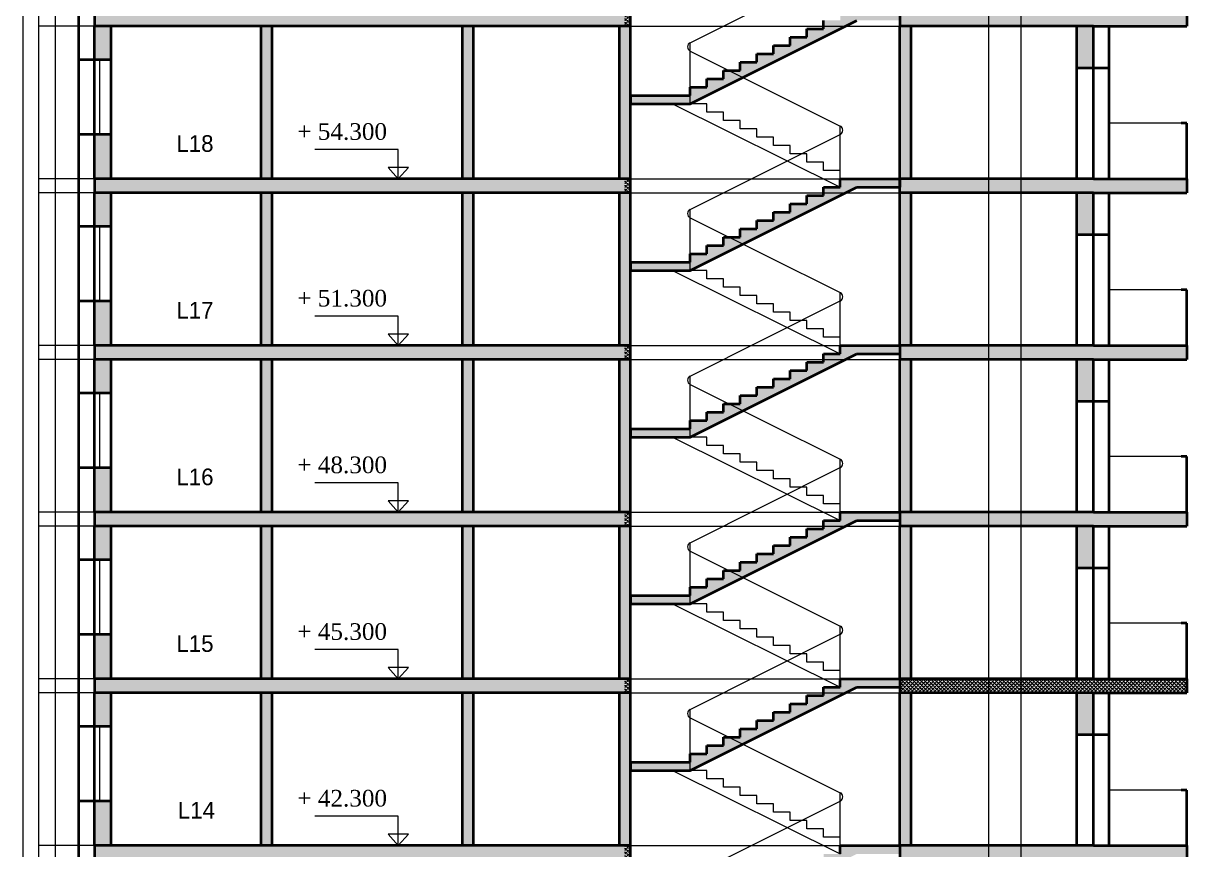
# Model space of a CAD drawing. Header units: millimetres. Extents: x 145836 to 266027, y 108786 to 206069.
# Drawn here: x 176096 to 186566, y 187362 to 194799 of the extents above; entities that cross this region are included whole.
import ezdxf

# ---------------------------------------------------------------- set-up
doc = ezdxf.new("R2010")
doc.units = ezdxf.units.MM
doc.layers.get('0').update_dxf_attribs({"color": 250})
doc.styles.get("Standard").update_dxf_attribs({"font": 'arial.ttf'})
pattern_1 = [(45, (-176411.04, 345645.308), (-16.8379802, 16.8379802), []), (45, (-176394.202, 345645.308), (-16.8379802, 16.8379802), [0, -23.8125])]
pattern_2 = [(45, (-176411.04, 351645.308), (-16.8379802, 16.8379802), []), (45, (-176394.202, 351645.308), (-16.8379802, 16.8379802), [0, -23.8125])]
pattern_3 = [(45, (-176411.04, 353145.308), (-16.8379802, 16.8379802), []), (45, (-176394.202, 353145.308), (-16.8379802, 16.8379802), [0, -23.8125])]
pattern_4 = [(45, (-176411.04, 354645.308), (-16.8379802, 16.8379802), []), (45, (-176394.202, 354645.308), (-16.8379802, 16.8379802), [0, -23.8125])]
pattern_5 = [(45, (-176411.04, 356145.308), (-16.8379802, 16.8379802), []), (45, (-176394.202, 356145.308), (-16.8379802, 16.8379802), [0, -23.8125])]
pattern_6 = [(45, (-176411.04, 357645.308), (-16.8379802, 16.8379802), []), (45, (-176394.202, 357645.308), (-16.8379802, 16.8379802), [0, -23.8125])]
pattern_7 = [(45, (-176411.04, 359145.308), (-16.8379802, 16.8379802), []), (45, (-176394.202, 359145.308), (-16.8379802, 16.8379802), [0, -23.8125])]

msp = doc.modelspace()

# ---------------------------------------------------------------- hatches: boundary and pattern name
at = {"lineweight": 20}
h = msp.add_hatch(dxfattribs=at)
h.set_pattern_fill('SACNCR', color=256, scale=10, style=0)
h.set_pattern_definition(pattern_7)
h.paths.add_polyline_path([(178286, 194899), (176736, 194899), (176736, 194774), (178286, 194774)])
h.paths.add_polyline_path([(180099, 194899), (178286, 194899), (178286, 194774), (180099, 194774)])
h.paths.add_polyline_path([(181511, 194899), (180099, 194899), (180099, 194774), (181511, 194774)])
h = msp.add_hatch(dxfattribs=at)
h.set_pattern_fill('SACNCR', color=256, scale=10, style=0)
h.set_pattern_definition(pattern_7)
h.paths.add_polyline_path([(181561, 194899), (181511, 194899), (181511, 194774), (181561, 194774)])
h = msp.add_hatch(dxfattribs=at)
h.set_pattern_fill('SACNCR', color=256, scale=10, style=0)
h.set_pattern_definition(pattern_1)
h.paths.add_polyline_path([(183599, 194824), (183986, 194824), (183986, 194899), (183449, 194899), (183449, 194824), (183299, 194824), (183299, 194774), (183499, 194774)])
h.paths.add_polyline_path([(183499, 194774), (183299, 194774), (183299, 194749), (183149, 194749), (183149, 194674), (182999, 194674), (182999, 194599), (182849, 194599), (182849, 194524), (182699, 194524), (182699, 194449), (182549, 194449), (182549, 194374), (182449, 194374), (182574, 194311)])
h.paths.add_polyline_path([(182249, 194224), (182099, 194224), (182099, 194149), (182099, 194074), (182574, 194311), (182449, 194374), (182399, 194374), (182399, 194299), (182249, 194299)])
h.paths.add_polyline_path([(181561, 194149), (181561, 194074), (182099, 194074), (182099, 194149), (181949, 194149)])
h = msp.add_hatch(dxfattribs=at)
h.set_pattern_fill('SACNCR', color=256, scale=10, style=0)
h.set_pattern_definition(pattern_1)
h.paths.add_polyline_path([(184036, 194899), (184036, 194774), (184786, 194774), (184786, 194899)])
h.paths.add_polyline_path([(184036, 194899), (183986, 194899), (183986, 194774), (184036, 194774)])
h.paths.add_polyline_path([(184786, 194899), (184786, 194774), (184936, 194774), (184936, 194899)])
h.paths.add_polyline_path([(184936, 194899), (184936, 194774), (185076, 194774), (185076, 194899)])
h.paths.add_polyline_path([(185076, 194899), (185076, 194774), (185726, 194774), (185726, 194899)])
h.paths.add_polyline_path([(185726, 194899), (185726, 194774), (186566, 194774), (186566, 194899)])
h = msp.add_hatch(color=256, dxfattribs=at)
h.paths.add_polyline_path([(176736, 194474), (176786, 194474), (176886, 194474), (176886, 194774), (176736, 194774)])
h.paths.add_polyline_path([(176886, 193799), (176736, 193799), (176736, 193399), (176886, 193399)])
h.paths.add_polyline_path([(178286, 194774), (178236, 194774), (178236, 193399), (178286, 193399)])
h.paths.add_polyline_path([(178286, 193399), (178336, 193399), (178336, 194774), (178286, 194774)])
h.paths.add_polyline_path([(180049, 193399), (180099, 193399), (180099, 194774), (180049, 194774)])
h.paths.add_polyline_path([(180099, 193399), (180149, 193399), (180149, 194774), (180099, 194774)])
h.paths.add_polyline_path([(181511, 194774), (181461, 194774), (181461, 193399), (181511, 193399)])
h.paths.add_polyline_path([(181511, 193399), (181561, 193399), (181561, 194774), (181511, 194774)])
h = msp.add_hatch(color=256, dxfattribs=at)
h.paths.add_polyline_path([(184036, 193399), (184086, 193399), (184086, 194774), (184036, 194774)])
h.paths.add_polyline_path([(184036, 194774), (183986, 194774), (183986, 193399), (184036, 193399)])
for points in [[(185726, 194774), (185576, 194774), (185576, 194399), (185726, 194399)], [(185726, 193274), (185576, 193274), (185576, 192899), (185726, 192899)], [(185576, 191399), (185726, 191399), (185726, 191774), (185576, 191774)], [(185726, 190274), (185576, 190274), (185576, 189899), (185726, 189899)], [(185576, 188399), (185726, 188399), (185726, 188774), (185576, 188774)]]:
    msp.add_hatch(color=256, dxfattribs=at).paths.add_polyline_path(points)
h = msp.add_hatch(dxfattribs=at)
h.set_pattern_fill('SACNCR', color=256, scale=10, style=0)
h.set_pattern_definition(pattern_6)
h.paths.add_polyline_path([(178286, 193399), (176736, 193399), (176736, 193274), (178286, 193274)])
h.paths.add_polyline_path([(180099, 193399), (178286, 193399), (178286, 193274), (180099, 193274)])
h.paths.add_polyline_path([(181511, 193399), (180099, 193399), (180099, 193274), (181511, 193274)])
h = msp.add_hatch(dxfattribs=at)
h.set_pattern_fill('SACNCR', color=256, scale=10, style=0)
h.set_pattern_definition(pattern_6)
h.paths.add_polyline_path([(181561, 193399), (181511, 193399), (181511, 193274), (181561, 193274)])
h = msp.add_hatch(dxfattribs=at)
h.set_pattern_fill('SACNCR', color=256, scale=10, style=0)
h.set_pattern_definition(pattern_1)
h.paths.add_polyline_path([(183599, 193324), (183986, 193324), (183986, 193399), (183449, 193399), (183449, 193398), (183449, 193324), (183299, 193324), (183299, 193274), (183499, 193274)])
h.paths.add_polyline_path([(183499, 193274), (183299, 193274), (183299, 193249), (183149, 193249), (183149, 193174), (182999, 193174), (182999, 193099), (182849, 193099), (182849, 193024), (182699, 193024), (182699, 192949), (182549, 192949), (182549, 192874), (182449, 192874), (182574, 192812)])
h.paths.add_polyline_path([(182249, 192799), (182249, 192724), (182099, 192724), (182099, 192649), (182099, 192574), (182574, 192812), (182449, 192874), (182399, 192874), (182399, 192799)])
h.paths.add_polyline_path([(181949, 192649), (181561, 192649), (181561, 192574), (182099, 192574), (182099, 192649)])
h = msp.add_hatch(dxfattribs=at)
h.set_pattern_fill('SACNCR', color=256, scale=10, style=0)
h.set_pattern_definition(pattern_1)
h.paths.add_polyline_path([(184036, 193399), (184036, 193274), (184786, 193274), (184786, 193399)])
h.paths.add_polyline_path([(184036, 193399), (183986, 193399), (183986, 193324), (183986, 193274), (184036, 193274)])
h.paths.add_polyline_path([(184936, 193274), (184936, 193399), (184786, 193399), (184786, 193274)])
h.paths.add_polyline_path([(184936, 193274), (185076, 193274), (185076, 193399), (184936, 193399)])
h.paths.add_polyline_path([(185076, 193399), (185076, 193274), (185726, 193274), (185726, 193399)])
h.paths.add_polyline_path([(185726, 193399), (185726, 193274), (186566, 193274), (186566, 193399)])
h = msp.add_hatch(color=256, dxfattribs=at)
h.paths.add_polyline_path([(176886, 193274), (176736, 193274), (176736, 192974), (176786, 192974), (176886, 192974)])
h.paths.add_polyline_path([(176886, 192299), (176736, 192299), (176736, 191899), (176886, 191899)])
h.paths.add_polyline_path([(176736, 191474), (176786, 191474), (176886, 191474), (176886, 191774), (176736, 191774)])
h.paths.add_polyline_path([(176886, 190799), (176736, 190799), (176736, 190399), (176886, 190399)])
h.paths.add_polyline_path([(178286, 191774), (178236, 191774), (178236, 190399), (178286, 190399)])
h.paths.add_polyline_path([(178286, 190399), (178336, 190399), (178336, 191774), (178286, 191774)])
h.paths.add_polyline_path([(178286, 193274), (178236, 193274), (178236, 191899), (178286, 191899)])
h.paths.add_polyline_path([(178286, 191899), (178336, 191899), (178336, 193274), (178286, 193274)])
h.paths.add_polyline_path([(180049, 191899), (180099, 191899), (180099, 193274), (180049, 193274)])
h.paths.add_polyline_path([(180099, 191899), (180149, 191899), (180149, 193274), (180099, 193274)])
h.paths.add_polyline_path([(180149, 191774), (180099, 191774), (180099, 190399), (180149, 190399)])
h.paths.add_polyline_path([(180049, 190399), (180099, 190399), (180099, 191774), (180049, 191774)])
h.paths.add_polyline_path([(181511, 190399), (181561, 190399), (181561, 191774), (181511, 191774)])
h.paths.add_polyline_path([(181511, 191899), (181561, 191899), (181561, 193274), (181511, 193274)])
h.paths.add_polyline_path([(181461, 191899), (181511, 191899), (181511, 193274), (181461, 193274)])
h.paths.add_polyline_path([(181461, 190399), (181511, 190399), (181511, 191774), (181461, 191774)])
h = msp.add_hatch(color=256, dxfattribs=at)
h.paths.add_polyline_path([(184036, 191899), (184086, 191899), (184086, 193274), (184036, 193274)])
h.paths.add_polyline_path([(183986, 191899), (184036, 191899), (184036, 193274), (183986, 193274)])
h = msp.add_hatch(dxfattribs=at)
h.set_pattern_fill('SACNCR', color=256, scale=10, style=0)
h.set_pattern_definition(pattern_5)
h.paths.add_polyline_path([(178286, 191899), (176736, 191899), (176736, 191774), (178286, 191774)])
h.paths.add_polyline_path([(180099, 191899), (178286, 191899), (178286, 191774), (180099, 191774)])
h.paths.add_polyline_path([(181511, 191899), (180099, 191899), (180099, 191774), (181511, 191774)])
h = msp.add_hatch(dxfattribs=at)
h.set_pattern_fill('SACNCR', color=256, scale=10, style=0)
h.set_pattern_definition(pattern_5)
h.paths.add_polyline_path([(181561, 191899), (181511, 191899), (181511, 191774), (181561, 191774)])
h = msp.add_hatch(dxfattribs=at)
h.set_pattern_fill('SACNCR', color=256, scale=10, style=0)
h.set_pattern_definition(pattern_1)
h.paths.add_polyline_path([(183449, 191899), (183449, 191824), (183299, 191824), (183299, 191774), (183499, 191774), (183599, 191824), (183986, 191824), (183986, 191899)])
h.paths.add_polyline_path([(183499, 191774), (183299, 191774), (183299, 191749), (183149, 191749), (183149, 191674), (182999, 191674), (182999, 191599), (182849, 191599), (182849, 191524), (182699, 191524), (182699, 191449), (182549, 191449), (182549, 191374), (182449, 191374), (182574, 191312)])
h.paths.add_polyline_path([(182574, 191312), (182449, 191374), (182399, 191374), (182399, 191299), (182249, 191299), (182249, 191224), (182099, 191224), (182099, 191149), (182099, 191074)])
h.paths.add_polyline_path([(181949, 191149), (181561, 191149), (181561, 191074), (182099, 191074), (182099, 191149)])
h = msp.add_hatch(dxfattribs=at)
h.set_pattern_fill('SACNCR', color=256, scale=10, style=0)
h.set_pattern_definition(pattern_1)
h.paths.add_polyline_path([(184036, 191899), (183986, 191899), (183986, 191774), (184036, 191774)])
h.paths.add_polyline_path([(184036, 191899), (184036, 191774), (184786, 191774), (184786, 191899)])
h.paths.add_polyline_path([(184786, 191899), (184786, 191774), (184936, 191774), (184936, 191899)])
h.paths.add_polyline_path([(185076, 191774), (185726, 191774), (185726, 191899), (185076, 191899)])
h.paths.add_polyline_path([(185076, 191899), (184936, 191899), (184936, 191774), (185076, 191774)])
h.paths.add_polyline_path([(185726, 191899), (185726, 191774), (186566, 191774), (186566, 191899)])
h = msp.add_hatch(color=256, dxfattribs=at)
h.paths.add_polyline_path([(184036, 190399), (184086, 190399), (184086, 191774), (184036, 191774)])
h.paths.add_polyline_path([(184036, 191774), (183986, 191774), (183986, 190399), (184036, 190399)])
h = msp.add_hatch(dxfattribs=at)
h.set_pattern_fill('SACNCR', color=256, scale=10, style=0)
h.set_pattern_definition(pattern_4)
h.paths.add_polyline_path([(178286, 190399), (176736, 190399), (176736, 190274), (178286, 190274)])
h.paths.add_polyline_path([(180099, 190399), (178286, 190399), (178286, 190274), (180099, 190274)])
h.paths.add_polyline_path([(181511, 190399), (180099, 190399), (180099, 190274), (181511, 190274)])
h = msp.add_hatch(dxfattribs=at)
h.set_pattern_fill('SACNCR', color=256, scale=10, style=0)
h.set_pattern_definition(pattern_4)
h.paths.add_polyline_path([(181561, 190399), (181511, 190399), (181511, 190274), (181561, 190274)])
h = msp.add_hatch(dxfattribs=at)
h.set_pattern_fill('SACNCR', color=256, scale=10, style=0)
h.set_pattern_definition(pattern_1)
h.paths.add_polyline_path([(183599, 190324), (183986, 190324), (183986, 190399), (183449, 190399), (183449, 190324), (183299, 190324), (183299, 190274), (183499, 190274)])
h.paths.add_polyline_path([(183499, 190274), (183299, 190274), (183299, 190249), (183149, 190249), (183149, 190174), (182999, 190174), (182999, 190099), (182849, 190099), (182849, 190024), (182699, 190024), (182699, 189949), (182549, 189949), (182549, 189874), (182449, 189874), (182574, 189812)])
h.paths.add_polyline_path([(182574, 189812), (182449, 189874), (182399, 189874), (182399, 189799), (182249, 189799), (182249, 189724), (182099, 189724), (182099, 189649), (182099, 189574)])
h.paths.add_polyline_path([(181949, 189649), (181561, 189649), (181561, 189574), (182099, 189574), (182099, 189649)])
h = msp.add_hatch(dxfattribs=at)
h.set_pattern_fill('SACNCR', color=256, scale=10, style=0)
h.set_pattern_definition(pattern_1)
h.paths.add_polyline_path([(184786, 190274), (184786, 190399), (184036, 190399), (184036, 190274)])
h.paths.add_polyline_path([(184036, 190399), (183986, 190399), (183986, 190274), (184036, 190274)])
h.paths.add_polyline_path([(184786, 190399), (184786, 190274), (184936, 190274), (184936, 190399)])
h.paths.add_polyline_path([(184936, 190274), (185076, 190274), (185076, 190399), (184936, 190399)])
h.paths.add_polyline_path([(185076, 190399), (185076, 190274), (185726, 190274), (185726, 190399)])
h.paths.add_polyline_path([(185726, 190399), (185726, 190274), (186566, 190274), (186566, 190399)])
h = msp.add_hatch(color=256, dxfattribs=at)
h.paths.add_polyline_path([(176886, 190274), (176736, 190274), (176736, 189974), (176786, 189974), (176886, 189974)])
h.paths.add_polyline_path([(176886, 189299), (176736, 189299), (176736, 188899), (176886, 188899)])
h.paths.add_polyline_path([(178286, 190274), (178236, 190274), (178236, 188899), (178286, 188899)])
h.paths.add_polyline_path([(178286, 188899), (178336, 188899), (178336, 190274), (178286, 190274)])
h.paths.add_polyline_path([(180049, 188899), (180099, 188899), (180099, 190274), (180049, 190274)])
h.paths.add_polyline_path([(180149, 190274), (180099, 190274), (180099, 188899), (180149, 188899)])
h.paths.add_polyline_path([(181511, 188899), (181561, 188899), (181561, 190274), (181511, 190274)])
h.paths.add_polyline_path([(181461, 188899), (181511, 188899), (181511, 190274), (181461, 190274)])
h = msp.add_hatch(color=256, dxfattribs=at)
h.paths.add_polyline_path([(184086, 190274), (184036, 190274), (184036, 188899), (184086, 188899)])
h.paths.add_polyline_path([(183986, 188899), (184036, 188899), (184036, 190274), (183986, 190274)])
h = msp.add_hatch(dxfattribs=at)
h.set_pattern_fill('SACNCR', color=256, scale=10, style=0)
h.set_pattern_definition(pattern_3)
h.paths.add_polyline_path([(178286, 188899), (176736, 188899), (176736, 188774), (178286, 188774)])
h.paths.add_polyline_path([(180099, 188899), (178286, 188899), (178286, 188774), (180099, 188774)])
h.paths.add_polyline_path([(181511, 188899), (180099, 188899), (180099, 188774), (181511, 188774)])
h = msp.add_hatch(dxfattribs=at)
h.set_pattern_fill('SACNCR', color=256, scale=10, style=0)
h.set_pattern_definition(pattern_3)
h.paths.add_polyline_path([(181561, 188899), (181511, 188899), (181511, 188774), (181561, 188774)])
h = msp.add_hatch(dxfattribs=at)
h.set_pattern_fill('SACNCR', color=256, scale=10, style=0)
h.set_pattern_definition(pattern_1)
h.paths.add_polyline_path([(183449, 188899), (183449, 188824), (183299, 188824), (183299, 188774), (183499, 188774), (183599, 188824), (183986, 188824), (183986, 188899)])
h.paths.add_polyline_path([(183149, 188674), (182999, 188674), (182999, 188599), (182849, 188599), (182849, 188524), (182699, 188524), (182699, 188449), (182549, 188449), (182549, 188374), (182449, 188374), (182574, 188312), (183499, 188774), (183299, 188774), (183299, 188749), (183149, 188749)])
h.paths.add_polyline_path([(182574, 188312), (182449, 188374), (182399, 188374), (182399, 188299), (182249, 188299), (182249, 188224), (182099, 188224), (182099, 188149), (182099, 188074)])
h.paths.add_polyline_path([(181561, 188149), (181561, 188074), (182099, 188074), (182099, 188149), (181949, 188149)])
h = msp.add_hatch(dxfattribs=at)
h.set_pattern_fill('SACNCR', color=256, scale=10, style=0)
h.set_pattern_definition(pattern_1)
h.paths.add_polyline_path([(184036, 188899), (183986, 188899), (183986, 188774), (184036, 188774)])
h.paths.add_polyline_path([(184036, 188899), (184036, 188774), (184786, 188774), (184786, 188899)])
h.paths.add_polyline_path([(184786, 188899), (184786, 188774), (184936, 188774), (184936, 188899)])
h.paths.add_polyline_path([(185076, 188899), (184936, 188899), (184936, 188774), (185076, 188774)])
h.paths.add_polyline_path([(185076, 188899), (185076, 188774), (185726, 188774), (185726, 188899)])
h = msp.add_hatch(dxfattribs=at)
h.set_pattern_fill('SACNCR', color=256, scale=10, style=0)
h.set_pattern_definition(pattern_1)
h.paths.add_polyline_path([(186566, 188899), (185726, 188899), (185726, 188774), (186566, 188774)])
h = msp.add_hatch(color=256, dxfattribs=at)
h.paths.add_polyline_path([(176886, 187799), (176736, 187799), (176736, 187399), (176886, 187399)])
h.paths.add_polyline_path([(176886, 188774), (176736, 188774), (176736, 188474), (176786, 188474), (176886, 188474)])
h.paths.add_polyline_path([(178286, 188774), (178236, 188774), (178236, 187399), (178286, 187399)])
h.paths.add_polyline_path([(178286, 187399), (178336, 187399), (178336, 188774), (178286, 188774)])
h.paths.add_polyline_path([(180049, 187399), (180099, 187399), (180099, 188774), (180049, 188774)])
h.paths.add_polyline_path([(180149, 188774), (180099, 188774), (180099, 187399), (180149, 187399)])
h = msp.add_hatch(color=256, dxfattribs=at)
h.paths.add_polyline_path([(181461, 187399), (181511, 187399), (181511, 188774), (181461, 188774)])
h.paths.add_polyline_path([(181511, 187399), (181561, 187399), (181561, 188774), (181511, 188774)])
h = msp.add_hatch(color=256, dxfattribs=at)
h.paths.add_polyline_path([(184036, 187399), (184086, 187399), (184086, 188774), (184036, 188774)])
h.paths.add_polyline_path([(184036, 188774), (183986, 188774), (183986, 187399), (184036, 187399)])
h = msp.add_hatch(dxfattribs=at)
h.set_pattern_fill('SACNCR', color=256, scale=10, style=0)
h.set_pattern_definition(pattern_2)
h.paths.add_polyline_path([(178286, 187399), (176736, 187399), (176736, 187274), (178286, 187274)])
h.paths.add_polyline_path([(180099, 187399), (178286, 187399), (178286, 187274), (180099, 187274)])
h.paths.add_polyline_path([(181511, 187399), (180099, 187399), (180099, 187274), (181511, 187274)])
h = msp.add_hatch(dxfattribs=at)
h.set_pattern_fill('SACNCR', color=256, scale=10, style=0)
h.set_pattern_definition(pattern_2)
h.paths.add_polyline_path([(181561, 187399), (181511, 187399), (181511, 187274), (181561, 187274)])
h = msp.add_hatch(dxfattribs=at)
h.set_pattern_fill('SACNCR', color=256, scale=10, style=0)
h.set_pattern_definition(pattern_1)
h.paths.add_polyline_path([(183449, 187399), (183449, 187324), (183299, 187324), (183299, 187274), (183499, 187274), (183599, 187324), (183986, 187324), (183986, 187399)])
h.paths.add_polyline_path([(183299, 187274), (183299, 187249), (183149, 187249), (183149, 187174), (182999, 187174), (182999, 187099), (182849, 187099), (182849, 187024), (182699, 187024), (182699, 186949), (182549, 186949), (182549, 186874), (182449, 186874), (182574, 186812), (183499, 187274)])
h.paths.add_polyline_path([(182574, 186812), (182449, 186874), (182399, 186874), (182399, 186799), (182249, 186799), (182249, 186724), (182099, 186724), (182099, 186649), (182099, 186574)])
h.paths.add_polyline_path([(182099, 186574), (182099, 186649), (181949, 186649), (181561, 186649), (181561, 186574)])
h = msp.add_hatch(dxfattribs=at)
h.set_pattern_fill('SACNCR', color=256, scale=10, style=0)
h.set_pattern_definition(pattern_1)
h.paths.add_polyline_path([(184036, 187399), (183986, 187399), (183986, 187274), (184036, 187274)])
h.paths.add_polyline_path([(184036, 187399), (184036, 187274), (184786, 187274), (184786, 187399)])
h.paths.add_polyline_path([(184786, 187274), (184936, 187274), (184936, 187399), (184786, 187399)])
h.paths.add_polyline_path([(184936, 187399), (184936, 187274), (185076, 187274), (185076, 187399)])
h.paths.add_polyline_path([(185076, 187399), (185076, 187274), (185726, 187274), (185726, 187399)])
h.paths.add_polyline_path([(186566, 187274), (186566, 187399), (185726, 187399), (185726, 187274)])

# ---------------------------------------------------------------- linework, layer by layer
for p, q in [((176096, 165849), (176096, 201249)), ((176236, 165049), (176236, 201249)), ((176386, 165049), (176386, 201249)), ((184786, 165049), (184786, 201249)), ((185076, 165049), (185076, 201249)), ((182099, 194624), (183449, 195300)), ((176736, 194774), (176236, 194774)), ((181561, 194774), (183986, 194774)), ((182099, 194149), (182099, 194624)), ((182099, 194549), (183449, 193873)), ((176736, 194474), (176786, 194474)), ((182099, 194149), (181949, 194149)), ((182099, 194074), (182099, 194149)), ((181938, 194074), (183449, 193324)), ((182249, 194074), (182099, 194074)), ((182249, 193999), (182249, 194074)), ((182399, 193999), (182249, 193999)), ((182399, 193924), (182399, 193999)), ((182549, 193924), (182399, 193924)), ((182549, 193849), (182549, 193924)), ((182699, 193849), (182549, 193849)), ((182699, 193774), (182699, 193849)), ((183449, 193398), (183449, 193873)), ((186516, 193899), (185866, 193899)), ((176736, 193799), (176786, 193799)), ((182099, 193124), (183449, 193799)), ((182849, 193774), (182699, 193774)), ((182849, 193699), (182849, 193774)), ((182999, 193699), (182849, 193699)), ((182999, 193624), (182999, 193699)), ((183149, 193624), (182999, 193624)), ((183149, 193549), (183149, 193624)), ((183299, 193549), (183149, 193549)), ((183299, 193474), (183299, 193549)), ((176736, 193399), (176236, 193399)), ((181561, 193399), (183986, 193399)), ((183449, 193474), (183299, 193474)), ((183449, 193399), (183449, 193474)), ((176736, 193274), (176236, 193274)), ((181561, 193274), (183986, 193274)), ((182099, 192649), (182099, 193124)), ((176736, 192974), (176786, 192974)), ((182099, 193049), (183449, 192375)), ((182099, 192649), (181949, 192649)), ((182099, 192574), (182099, 192649)), ((181938, 192574), (183449, 191824)), ((182249, 192574), (182099, 192574)), ((182249, 192499), (182249, 192574)), ((182399, 192499), (182249, 192499)), ((182399, 192424), (182399, 192499)), ((182549, 192424), (182399, 192424)), ((182549, 192349), (182549, 192424)), ((182699, 192349), (182549, 192349)), ((182699, 192274), (182699, 192349)), ((183449, 191899), (183449, 192374)), ((186516, 192399), (185866, 192399)), ((176736, 192299), (176786, 192299)), ((182099, 191624), (183449, 192300)), ((182849, 192274), (182699, 192274)), ((182849, 192199), (182849, 192274)), ((182999, 192199), (182849, 192199)), ((182999, 192124), (182999, 192199)), ((183149, 192124), (182999, 192124)), ((183149, 192049), (183149, 192124)), ((183299, 192049), (183149, 192049)), ((183299, 191974), (183299, 192049)), ((183449, 191974), (183299, 191974)), ((183449, 191899), (183449, 191974)), ((176736, 191899), (176236, 191899)), ((181561, 191899), (183986, 191899)), ((176736, 191774), (176236, 191774)), ((181561, 191774), (183986, 191774)), ((182099, 191149), (182099, 191624)), ((182099, 191549), (183449, 190875)), ((176736, 191474), (176786, 191474)), ((182099, 191149), (181949, 191149)), ((182099, 191074), (182099, 191149)), ((181938, 191074), (183449, 190324)), ((182249, 191074), (182099, 191074)), ((182249, 190999), (182249, 191074)), ((182399, 190999), (182249, 190999)), ((182399, 190924), (182399, 190999)), ((182549, 190924), (182399, 190924)), ((182549, 190849), (182549, 190924)), ((183449, 190399), (183449, 190874)), ((186516, 190899), (185866, 190899)), ((176736, 190799), (176786, 190799)), ((182099, 190124), (183449, 190800)), ((182699, 190849), (182549, 190849)), ((182699, 190774), (182699, 190849)), ((182849, 190774), (182699, 190774)), ((182849, 190699), (182849, 190774)), ((182999, 190699), (182849, 190699)), ((182999, 190624), (182999, 190699)), ((183149, 190624), (182999, 190624)), ((183149, 190549), (183149, 190624)), ((183299, 190549), (183149, 190549)), ((183299, 190474), (183299, 190549)), ((183449, 190474), (183299, 190474)), ((183449, 190399), (183449, 190474)), ((176736, 190399), (176236, 190399)), ((181561, 190399), (183986, 190399)), ((176736, 190274), (176236, 190274)), ((181561, 190274), (183986, 190274)), ((182099, 189649), (182099, 190124)), ((182099, 190049), (183449, 189374)), ((176736, 189974), (176786, 189974)), ((182099, 189649), (181949, 189649)), ((182099, 189574), (182099, 189649)), ((181938, 189574), (183449, 188824)), ((182249, 189574), (182099, 189574)), ((182249, 189499), (182249, 189574)), ((182399, 189499), (182249, 189499)), ((182399, 189424), (182399, 189499)), ((182549, 189424), (182399, 189424)), ((182549, 189349), (182549, 189424)), ((176736, 189299), (176786, 189299)), ((182099, 188624), (183449, 189300)), ((182699, 189349), (182549, 189349)), ((182699, 189274), (182699, 189349)), ((183449, 188899), (183449, 189374)), ((186516, 189399), (185866, 189399)), ((182849, 189274), (182699, 189274)), ((182849, 189199), (182849, 189274)), ((182999, 189199), (182849, 189199)), ((182999, 189124), (182999, 189199)), ((183149, 189124), (182999, 189124)), ((183149, 189049), (183149, 189124)), ((183299, 189049), (183149, 189049)), ((183299, 188974), (183299, 189049)), ((176736, 188899), (176236, 188899)), ((181561, 188899), (183986, 188899)), ((183449, 188974), (183299, 188974)), ((183449, 188899), (183449, 188974)), ((176736, 188774), (176236, 188774)), ((181561, 188774), (183986, 188774)), ((182099, 188149), (182099, 188624)), ((176736, 188474), (176786, 188474)), ((182099, 188549), (183449, 187874)), ((182099, 188149), (181949, 188149)), ((182099, 188074), (182099, 188149)), ((181938, 188074), (183449, 187324)), ((182249, 188074), (182099, 188074)), ((182249, 187999), (182249, 188074)), ((182399, 187999), (182249, 187999)), ((182399, 187924), (182399, 187999)), ((182549, 187924), (182399, 187924)), ((182549, 187849), (182549, 187924)), ((182699, 187849), (182549, 187849)), ((182699, 187774), (182699, 187849)), ((183449, 187399), (183449, 187874)), ((186516, 187899), (185866, 187899)), ((176736, 187799), (176786, 187799)), ((182099, 187125), (183449, 187799)), ((182849, 187774), (182699, 187774)), ((182849, 187699), (182849, 187774)), ((182999, 187699), (182849, 187699)), ((182999, 187624), (182999, 187699)), ((183149, 187624), (182999, 187624)), ((183149, 187549), (183149, 187624)), ((183299, 187549), (183149, 187549)), ((183299, 187474), (183299, 187549)), ((183449, 187474), (183299, 187474)), ((183449, 187399), (183449, 187474)), ((176736, 187399), (176236, 187399)), ((181561, 187399), (183986, 187399))]:
    msp.add_line(p, q, dxfattribs=at)
at = {"lineweight": 40}
for p, q in [((176596, 194774), (176596, 196274)), ((181561, 194774), (181561, 196274)), ((176736, 194899), (176736, 194774)), ((183986, 194899), (183986, 194774)), ((186566, 194899), (186566, 194774)), ((176596, 193274), (176596, 194774)), ((181561, 194774), (176736, 194774)), ((176736, 193399), (176736, 194774)), ((176886, 193399), (176886, 194774)), ((178236, 193399), (178236, 194774)), ((178336, 193399), (178336, 194774)), ((180049, 193399), (180049, 194774)), ((180149, 193399), (180149, 194774)), ((181461, 193399), (181461, 194774)), ((181561, 193274), (181561, 194774)), ((182099, 194074), (183599, 194824)), ((183149, 194674), (183149, 194749)), ((183149, 194749), (183299, 194749)), ((183299, 194749), (183299, 194824)), ((183986, 193274), (183986, 194774)), ((185726, 194774), (183986, 194774)), ((184086, 193399), (184086, 194774)), ((185576, 193399), (185576, 194774)), ((185726, 193399), (185726, 194774)), ((185726, 194774), (186566, 194774)), ((185868, 193399), (185868, 194774)), ((182999, 194599), (182999, 194674)), ((182999, 194674), (183149, 194674)), ((182849, 194524), (182849, 194599)), ((182849, 194599), (182999, 194599)), ((176596, 194474), (176886, 194474)), ((182549, 194374), (182549, 194449)), ((182549, 194449), (182699, 194449)), ((182699, 194449), (182699, 194524)), ((182699, 194524), (182849, 194524)), ((182399, 194299), (182399, 194374)), ((182399, 194374), (182549, 194374)), ((185576, 194399), (185866, 194399)), ((182099, 194149), (182099, 194224)), ((182099, 194224), (182249, 194224)), ((182249, 194224), (182249, 194299)), ((182249, 194299), (182399, 194299)), ((181561, 194149), (182099, 194149)), ((181561, 194149), (181561, 194074)), ((181561, 194074), (182099, 194074)), ((186566, 193899), (186516, 193899)), ((186566, 193399), (186566, 193899)), ((176886, 193799), (176596, 193799)), ((181561, 193399), (176736, 193399)), ((176736, 193399), (176736, 193274)), ((183449, 193324), (183449, 193399)), ((183449, 193399), (183986, 193399)), ((185726, 193399), (183986, 193399)), ((183986, 193399), (183986, 193324)), ((185726, 193399), (186566, 193399)), ((186566, 193399), (186566, 193274)), ((182099, 192574), (183599, 193324)), ((183299, 193249), (183299, 193324)), ((183299, 193324), (183449, 193324)), ((183599, 193324), (183986, 193324)), ((176596, 191774), (176596, 193274)), ((181561, 193274), (176736, 193274)), ((176736, 191899), (176736, 193274)), ((176886, 191899), (176886, 193274)), ((178236, 191899), (178236, 193274)), ((178336, 191899), (178336, 193274)), ((180049, 191899), (180049, 193274)), ((180149, 191899), (180149, 193274)), ((181461, 191899), (181461, 193274)), ((181561, 191774), (181561, 193274)), ((182999, 193099), (182999, 193174)), ((182999, 193174), (183149, 193174)), ((183149, 193174), (183149, 193249)), ((183149, 193249), (183299, 193249)), ((183986, 191899), (183986, 193274)), ((185726, 193274), (183986, 193274)), ((184086, 191899), (184086, 193274)), ((185576, 191899), (185576, 193274)), ((185726, 191899), (185726, 193274)), ((185726, 193274), (186566, 193274)), ((185868, 191899), (185868, 193274)), ((182849, 193024), (182849, 193099)), ((182849, 193099), (182999, 193099)), ((176596, 192974), (176886, 192974)), ((182699, 192949), (182699, 193024)), ((182699, 193024), (182849, 193024)), ((182399, 192799), (182399, 192874)), ((182399, 192874), (182549, 192874)), ((182549, 192874), (182549, 192949)), ((182549, 192949), (182699, 192949)), ((185576, 192899), (185866, 192899)), ((182249, 192724), (182249, 192799)), ((182249, 192799), (182399, 192799)), ((181561, 192649), (182099, 192649)), ((181561, 192649), (181561, 192574)), ((182099, 192649), (182099, 192724)), ((182099, 192724), (182249, 192724)), ((181561, 192574), (182099, 192574)), ((186566, 192399), (186516, 192399)), ((186566, 191899), (186566, 192399)), ((176886, 192299), (176596, 192299)), ((181561, 191899), (176736, 191899)), ((176736, 191899), (176736, 191774)), ((182099, 191074), (183599, 191824)), ((183299, 191749), (183299, 191824)), ((183299, 191824), (183449, 191824)), ((183449, 191824), (183449, 191899)), ((183449, 191899), (183986, 191899)), ((183599, 191824), (183986, 191824)), ((185726, 191899), (183986, 191899)), ((183986, 191899), (183986, 191774)), ((185726, 191899), (186566, 191899)), ((186566, 191899), (186566, 191774)), ((176596, 190274), (176596, 191774)), ((181561, 191774), (176736, 191774)), ((176736, 190399), (176736, 191774)), ((176886, 190399), (176886, 191774)), ((178236, 190399), (178236, 191774)), ((178336, 190399), (178336, 191774)), ((180049, 190399), (180049, 191774)), ((180149, 190399), (180149, 191774)), ((181461, 190399), (181461, 191774)), ((181561, 190274), (181561, 191774)), ((183149, 191674), (183149, 191749)), ((183149, 191749), (183299, 191749)), ((183986, 190399), (183986, 191774)), ((185726, 191774), (183986, 191774)), ((184086, 190399), (184086, 191774)), ((185576, 190399), (185576, 191774)), ((185726, 190399), (185726, 191774)), ((185726, 191774), (186566, 191774)), ((185868, 190399), (185868, 191774)), ((182999, 191599), (182999, 191674)), ((182999, 191674), (183149, 191674)), ((182699, 191449), (182699, 191524)), ((182699, 191524), (182849, 191524)), ((182849, 191524), (182849, 191599)), ((182849, 191599), (182999, 191599)), ((176596, 191474), (176886, 191474)), ((182549, 191374), (182549, 191449)), ((182549, 191449), (182699, 191449)), ((185576, 191399), (185866, 191399)), ((182249, 191224), (182249, 191299)), ((182249, 191299), (182399, 191299)), ((182399, 191299), (182399, 191374)), ((182399, 191374), (182549, 191374)), ((182099, 191149), (182099, 191224)), ((182099, 191224), (182249, 191224)), ((181561, 191149), (182099, 191149)), ((181561, 191149), (181561, 191074)), ((181561, 191074), (182099, 191074)), ((186566, 190899), (186516, 190899)), ((186566, 190399), (186566, 190899)), ((176886, 190799), (176596, 190799)), ((181561, 190399), (176736, 190399)), ((176736, 190399), (176736, 190274)), ((183449, 190324), (183449, 190399)), ((183449, 190399), (183986, 190399)), ((185726, 190399), (183986, 190399)), ((183986, 190399), (183986, 190274)), ((185726, 190399), (186566, 190399)), ((186566, 190399), (186566, 190274)), ((176596, 188774), (176596, 190274)), ((181561, 190274), (176736, 190274)), ((176736, 188899), (176736, 190274)), ((176886, 188899), (176886, 190274)), ((178236, 188899), (178236, 190274)), ((178336, 188899), (178336, 190274)), ((180049, 188899), (180049, 190274)), ((180149, 188899), (180149, 190274)), ((181461, 188899), (181461, 190274)), ((181561, 188774), (181561, 190274)), ((182099, 189574), (183599, 190324)), ((183149, 190174), (183149, 190249)), ((183149, 190249), (183299, 190249)), ((183299, 190249), (183299, 190324)), ((183299, 190324), (183449, 190324)), ((183599, 190324), (183986, 190324)), ((183986, 188899), (183986, 190274)), ((185726, 190274), (183986, 190274)), ((184086, 188899), (184086, 190274)), ((185576, 188899), (185576, 190274)), ((185726, 188899), (185726, 190274)), ((185726, 190274), (186566, 190274)), ((185868, 188899), (185868, 190274)), ((182999, 190099), (182999, 190174)), ((182999, 190174), (183149, 190174)), ((182849, 190024), (182849, 190099)), ((182849, 190099), (182999, 190099)), ((176596, 189974), (176886, 189974)), ((182549, 189874), (182549, 189949)), ((182549, 189949), (182699, 189949)), ((182699, 189949), (182699, 190024)), ((182699, 190024), (182849, 190024)), ((182399, 189799), (182399, 189874)), ((182399, 189874), (182549, 189874)), ((185576, 189899), (185866, 189899)), ((182099, 189649), (182099, 189724)), ((182099, 189724), (182249, 189724)), ((182249, 189724), (182249, 189799)), ((182249, 189799), (182399, 189799)), ((181561, 189649), (182099, 189649)), ((181561, 189649), (181561, 189574)), ((181561, 189574), (182099, 189574)), ((176886, 189299), (176596, 189299)), ((186566, 189399), (186516, 189399)), ((186566, 188899), (186566, 189399)), ((181561, 188899), (176736, 188899)), ((176736, 188899), (176736, 188774)), ((183449, 188824), (183449, 188899)), ((183449, 188899), (183986, 188899)), ((185726, 188899), (183986, 188899)), ((183986, 188899), (183986, 188774)), ((185726, 188899), (186566, 188899)), ((186566, 188899), (186566, 188774)), ((182099, 188074), (183599, 188824)), ((183299, 188749), (183299, 188824)), ((183299, 188824), (183449, 188824)), ((183599, 188824), (183986, 188824)), ((176596, 187274), (176596, 188774)), ((181561, 188774), (176736, 188774)), ((176736, 187399), (176736, 188774)), ((176886, 187399), (176886, 188774)), ((178236, 187399), (178236, 188774)), ((178336, 187399), (178336, 188774)), ((180049, 187399), (180049, 188774)), ((180149, 187399), (180149, 188774)), ((181461, 187399), (181461, 188774)), ((181561, 187274), (181561, 188774)), ((182999, 188599), (182999, 188674)), ((182999, 188674), (183149, 188674)), ((183149, 188674), (183149, 188749)), ((183149, 188749), (183299, 188749)), ((183986, 187399), (183986, 188774)), ((185726, 188774), (183986, 188774)), ((184086, 187399), (184086, 188774)), ((185576, 187399), (185576, 188774)), ((185726, 187399), (185726, 188774)), ((185726, 188774), (186566, 188774)), ((185868, 187399), (185868, 188774)), ((182849, 188524), (182849, 188599)), ((182849, 188599), (182999, 188599)), ((176596, 188474), (176886, 188474)), ((182699, 188449), (182699, 188524)), ((182699, 188524), (182849, 188524)), ((182399, 188299), (182399, 188374)), ((182399, 188374), (182549, 188374)), ((182549, 188374), (182549, 188449)), ((182549, 188449), (182699, 188449)), ((185576, 188399), (185866, 188399)), ((182249, 188224), (182249, 188299)), ((182249, 188299), (182399, 188299)), ((181561, 188149), (182099, 188149)), ((181561, 188149), (181561, 188074)), ((182099, 188149), (182099, 188224)), ((182099, 188224), (182249, 188224)), ((181561, 188074), (182099, 188074)), ((186566, 187899), (186516, 187899)), ((186566, 187399), (186566, 187899)), ((176886, 187799), (176596, 187799)), ((181561, 187399), (176736, 187399)), ((176736, 187399), (176736, 187274)), ((183449, 187324), (183449, 187399)), ((183449, 187399), (183986, 187399)), ((185726, 187399), (183986, 187399)), ((183986, 187399), (183986, 187274)), ((185726, 187399), (186566, 187399)), ((186566, 187399), (186566, 187274))]:
    msp.add_line(p, q, dxfattribs=at)
at = {"lineweight": 13}
for p, q in [((176736, 193799), (176736, 194474)), ((176786, 193799), (176786, 194474)), ((179471, 193663), (178719, 193663)), ((179471, 193399), (179471, 193663)), ((179471, 193399), (179380, 193502)), ((179562, 193502), (179380, 193502)), ((179471, 193399), (179562, 193502)), ((176736, 192299), (176736, 192974)), ((176786, 192299), (176786, 192974)), ((179471, 192163), (178719, 192163)), ((179471, 191899), (179471, 192163)), ((179471, 191899), (179380, 192002)), ((179562, 192002), (179380, 192002)), ((179471, 191899), (179562, 192002)), ((176736, 190799), (176736, 191474)), ((176786, 190799), (176786, 191474)), ((179471, 190663), (178719, 190663)), ((179471, 190399), (179471, 190663)), ((179471, 190399), (179380, 190502)), ((179562, 190502), (179380, 190502)), ((179471, 190399), (179562, 190502)), ((176736, 189299), (176736, 189974)), ((176786, 189299), (176786, 189974)), ((179471, 189163), (178719, 189163)), ((179471, 188899), (179471, 189163)), ((179471, 188899), (179380, 189002)), ((179562, 189002), (179380, 189002)), ((179471, 188899), (179562, 189002)), ((176736, 187799), (176736, 188474)), ((176786, 187799), (176786, 188474)), ((179471, 187663), (178719, 187663)), ((179471, 187399), (179471, 187663)), ((179471, 187399), (179380, 187502)), ((179562, 187502), (179380, 187502)), ((179471, 187399), (179562, 187502))]:
    msp.add_line(p, q, dxfattribs=at)
at = {"lineweight": 20}
for centre, radius, start, end in [((182115, 194587), 40.8, 113.096, 246.904), ((183428, 193837), 43.1, 299.4638, 60.5362), ((182115, 193087), 40.8, 113.096, 246.904), ((183428, 192337), 43.1, 299.4638, 60.5362), ((182115, 191587), 40.8, 113.096, 246.904), ((183428, 190837), 43.1, 299.4638, 60.5362), ((182115, 190087), 40.8, 113.096, 246.904), ((183428, 189337), 43.1, 299.4638, 60.5362), ((182115, 188587), 40.8, 113.096, 246.904), ((183428, 187837), 43.1, 299.4638, 60.5362)]:
    msp.add_arc(centre, radius, start, end, dxfattribs=at)

# ---------------------------------------------------------------- texts
at = {"lineweight": 20, "char_height": 150}
for s, insert, width, attachment_point in [('{\\fTimes New Roman|b0|i0|c0|p18;+ 54\\fTimes New Roman|b0|i0|c0|p18;.3\\fTimes New Roman|b0|i0|c0|p18;00}', (179370, 193900), 823.46, 3), ('\\pt1050;{\\fMS Reference Sans Serif|b0|i0|c0|p34;L18}', (177474, 193792), 443.64, 1), ('{\\fTimes New Roman|b0|i0|c0|p18;+ 51\\fTimes New Roman|b0|i0|c0|p18;.3\\fTimes New Roman|b0|i0|c0|p18;00}', (179370, 192400), 823.46, 3), ('\\pt1050;{\\fMS Reference Sans Serif|b0|i0|c0|p34;L17}', (177474, 192292), 443.64, 1), ('{\\fTimes New Roman|b0|i0|c0|p18;+ 48\\fTimes New Roman|b0|i0|c0|p18;.3\\fTimes New Roman|b0|i0|c0|p18;00}', (179370, 190900), 823.46, 3), ('\\pt1050;{\\fMS Reference Sans Serif|b0|i0|c0|p34;L16}', (177474, 190792), 443.64, 1), ('{\\fTimes New Roman|b0|i0|c0|p18;+ 45\\fTimes New Roman|b0|i0|c0|p18;.3\\fTimes New Roman|b0|i0|c0|p18;00}', (179370, 189400), 823.46, 3), ('\\pt1050;{\\fMS Reference Sans Serif|b0|i0|c0|p34;L15}', (177474, 189292), 443.64, 1), ('{\\fTimes New Roman|b0|i0|c0|p18;+ 42\\fTimes New Roman|b0|i0|c0|p18;.3\\fTimes New Roman|b0|i0|c0|p18;00}', (179370, 187900), 823.46, 3), ('\\pt1050;{\\fMS Reference Sans Serif|b0|i0|c0|p34;L14}', (177487, 187792), 443.64, 1)]:
    msp.add_mtext(s, dxfattribs=dict(at, insert=insert, width=width, attachment_point=attachment_point))

doc.saveas('drawing.dxf')
